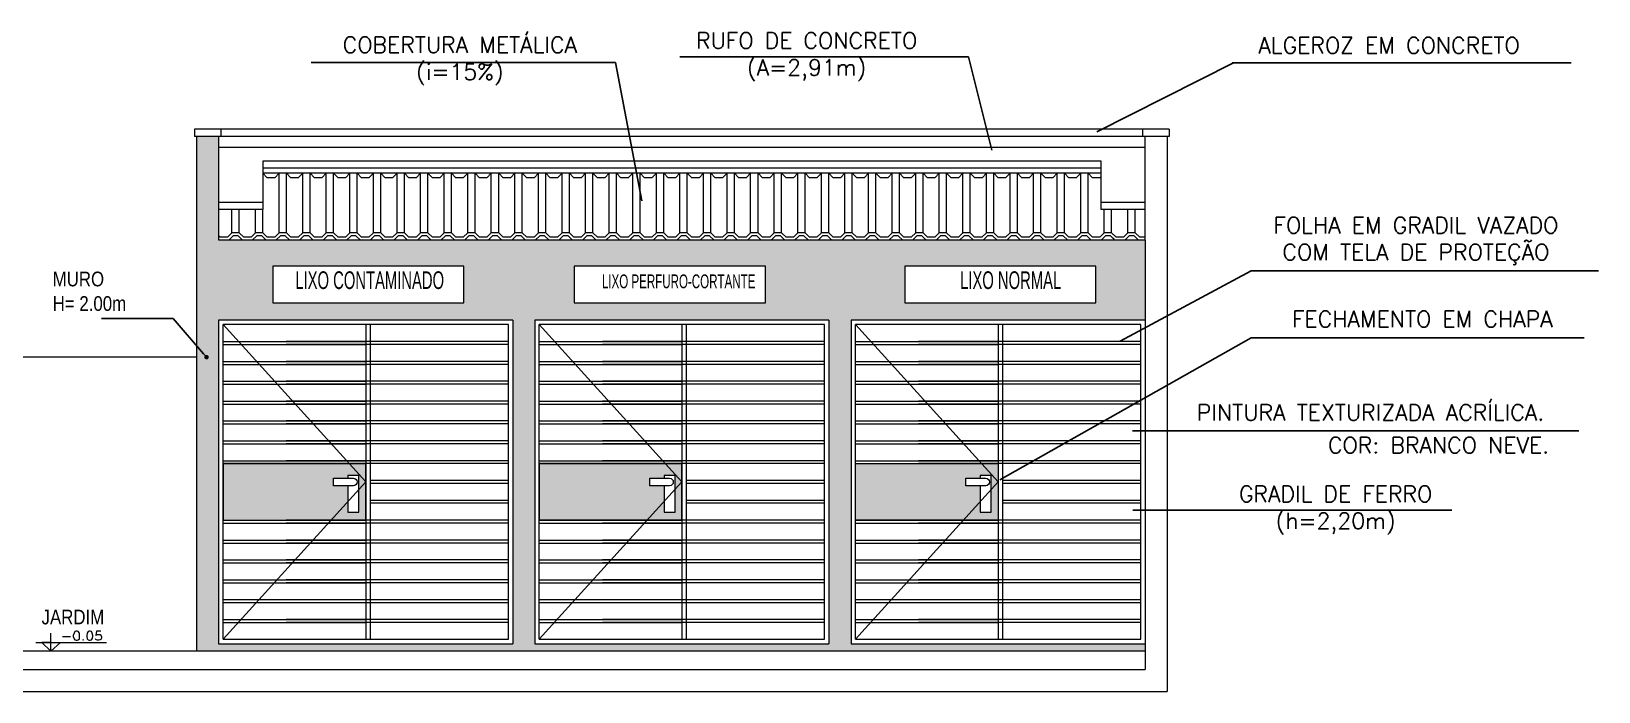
# Model space of a CAD drawing. Header units: inches. Extents: x 44775 to 44858.1, y 6760.4 to 6802.7.
# Drawn here: x 44816.23 to 44826.88, y 6761.33 to 6765.82 of the extents above; entities that cross this region are included whole.
import ezdxf
from ezdxf.enums import TextEntityAlignment as Align

# ---------------------------------------------------------------- set-up
doc = ezdxf.new("R2010")
doc.units = ezdxf.units.IN
doc.header["$MEASUREMENT"] = 0
doc.layers.add('at_Entity', color=7, linetype='Continuous', lineweight=9)
for name, color, linetype in [('LAYOUT', 7, 'Continuous'), ('TEXTO01', 7, 'Continuous'), ('TEXTO02', 3, 'Continuous')]:
    doc.layers.add(name, color=color, linetype=linetype)
doc.styles.add('ARIAL', font='ARIALN.TTF')
doc.styles.add('ROMANS', font='romans.shx')
doc.styles.add('SANSSERIFBOLD', font='sasb____.pfb')
doc.styles.add('TEXTO1', font='swissko.ttf', dxfattribs={"width": 0.6, "height": 0.1})

# ---------------------------------------------------------------- blocks, each defined once
blk = doc.blocks.new('_DOT')
at = {"color": 0, "linetype": 'ByBlock'}
blk.add_line((-0.5, 0), (-1, 0), dxfattribs=at)
at = {"color": 0, "linetype": 'ByBlock', "const_width": 0.5}
blk.add_lwpolyline([(-0.25, 0, 1), (0.25, 0, 1)], format="xyb", close=True, dxfattribs=at)
blk = doc.blocks.new('WELKM')
at = {"layer": 'at_Entity', "color": 0}
for p, q in [((44812.574, 6799.159), (44812.568, 6799.148)), ((44812.582, 6799.161), (44812.574, 6799.159)), ((44812.589, 6799.161), (44812.582, 6799.161)), ((44812.597, 6799.159), (44812.589, 6799.161)), ((44812.604, 6799.148), (44812.597, 6799.159)), ((44812.663, 6799.159), (44812.657, 6799.148)), ((44812.671, 6799.161), (44812.663, 6799.159)), ((44812.678, 6799.161), (44812.671, 6799.161)), ((44812.686, 6799.159), (44812.678, 6799.161)), ((44812.692, 6799.148), (44812.686, 6799.159)), ((44812.72, 6799.161), (44812.716, 6799.133)), ((44812.75, 6799.161), (44812.72, 6799.161)), ((44812.309, 6799.085), (44812.788, 6799.085)), ((44812.35, 6799.085), (44812.411, 6799.025)), ((44812.411, 6799.085), (44812.35, 6799.085)), ((44812.411, 6799.085), (44812.35, 6799.085)), ((44812.35, 6799.085), (44812.411, 6799.025)), ((44812.411, 6799.025), (44812.411, 6799.148)), ((44812.411, 6799.025), (44812.411, 6799.085)), ((44812.411, 6799.025), (44812.475, 6799.085)), ((44812.489, 6799.125), (44812.544, 6799.125)), ((44812.568, 6799.148), (44812.563, 6799.133)), ((44812.563, 6799.133), (44812.563, 6799.125)), ((44812.563, 6799.125), (44812.568, 6799.11)), ((44812.568, 6799.11), (44812.574, 6799.102)), ((44812.574, 6799.102), (44812.582, 6799.1)), ((44812.582, 6799.1), (44812.589, 6799.1)), ((44812.589, 6799.1), (44812.597, 6799.102)), ((44812.597, 6799.102), (44812.604, 6799.11)), ((44812.606, 6799.133), (44812.604, 6799.148)), ((44812.604, 6799.11), (44812.606, 6799.125)), ((44812.606, 6799.125), (44812.606, 6799.133)), ((44812.629, 6799.104), (44812.627, 6799.102)), ((44812.627, 6799.102), (44812.629, 6799.1)), ((44812.633, 6799.102), (44812.629, 6799.104)), ((44812.629, 6799.1), (44812.633, 6799.102)), ((44812.657, 6799.148), (44812.654, 6799.133)), ((44812.654, 6799.133), (44812.654, 6799.125)), ((44812.654, 6799.125), (44812.657, 6799.11)), ((44812.657, 6799.11), (44812.663, 6799.102)), ((44812.663, 6799.102), (44812.671, 6799.1)), ((44812.671, 6799.1), (44812.678, 6799.1)), ((44812.678, 6799.1), (44812.686, 6799.102)), ((44812.686, 6799.102), (44812.692, 6799.11)), ((44812.695, 6799.133), (44812.692, 6799.148)), ((44812.692, 6799.11), (44812.695, 6799.125)), ((44812.695, 6799.125), (44812.695, 6799.133)), ((44812.716, 6799.104), (44812.714, 6799.11)), ((44812.716, 6799.133), (44812.72, 6799.138)), ((44812.72, 6799.102), (44812.716, 6799.104)), ((44812.72, 6799.138), (44812.728, 6799.14)), ((44812.728, 6799.1), (44812.72, 6799.102)), ((44812.728, 6799.14), (44812.737, 6799.14)), ((44812.737, 6799.1), (44812.728, 6799.1)), ((44812.737, 6799.14), (44812.745, 6799.138)), ((44812.745, 6799.102), (44812.737, 6799.1)), ((44812.745, 6799.138), (44812.752, 6799.131)), ((44812.752, 6799.108), (44812.745, 6799.102)), ((44812.752, 6799.131), (44812.754, 6799.123)), ((44812.754, 6799.116), (44812.752, 6799.108)), ((44812.754, 6799.123), (44812.754, 6799.116))]:
    blk.add_line(p, q, dxfattribs=at)

msp = doc.modelspace()

# ---------------------------------------------------------------- hatches: boundary and pattern name
at = {"true_color": 0xd1cfbd}
h = msp.add_hatch(color=9, dxfattribs=at)
h.dxf.hatch_style = 1
h.paths.add_polyline_path([(44823.7989, 6764.4034), (44823.7618, 6764.4034), (44823.7535, 6764.4034), (44817.501, 6764.4034), (44817.501, 6765.1089), (44817.3489, 6765.1089), (44817.3489, 6761.6589), (44817.4989, 6761.6589), (44817.4989, 6763.8589), (44819.4989, 6763.8589), (44819.4989, 6761.6589), (44819.6489, 6761.6589), (44819.6489, 6763.8589), (44821.6489, 6763.8589), (44821.6489, 6761.6589), (44821.7989, 6761.6589), (44821.7989, 6763.8589), (44823.7989, 6763.8589), (44823.7989, 6763.9859)])
h.paths.add_polyline_path([(44817.8664, 6764.2273), (44819.1664, 6764.2273), (44819.1664, 6763.9773), (44817.8664, 6763.9773)], flags=16)
h.paths.add_polyline_path([(44819.9163, 6764.2273), (44821.2163, 6764.2273), (44821.2163, 6763.9773), (44819.9163, 6763.9773)], flags=16)
h.paths.add_polyline_path([(44822.1639, 6764.2273), (44823.4639, 6764.2273), (44823.4639, 6763.9773), (44822.1639, 6763.9773)], flags=16)
h.paths.add_polyline_path([(44823.7989, 6761.6589), (44821.7989, 6761.6589), (44817.3489, 6761.6589), (44817.3489, 6761.6081), (44823.7989, 6761.6081)])
h.paths.add_polyline_path([(44822.4816, 6764.0415), (44823.2582, 6764.0415), (44823.2582, 6764.2215), (44822.4816, 6764.2215)], flags=0)
h.paths.add_polyline_path([(44820.0186, 6764.0531), (44821.1721, 6764.0531), (44821.1721, 6764.1938), (44820.0186, 6764.1938)], flags=0)
h.paths.add_polyline_path([(44817.9595, 6764.0415), (44819.0618, 6764.0415), (44819.0618, 6764.2215), (44817.9595, 6764.2215)], flags=0)
h = msp.add_hatch(color=253)
h.dxf.hatch_style = 1
h.paths.add_polyline_path([(44818.2804, 6762.7839), (44818.3779, 6762.7839), (44818.3779, 6762.8028), (44818.4529, 6762.8028), (44818.4529, 6762.7081), (44818.4989, 6762.7589), (44818.3856, 6762.8839), (44817.5289, 6762.8839), (44817.5289, 6762.4989), (44818.2632, 6762.4989), (44818.3779, 6762.6254), (44818.3779, 6762.7339), (44818.2804, 6762.7339)])
h.paths.add_polyline_path([(44818.3779, 6762.6254), (44818.2632, 6762.4989), (44818.4989, 6762.4989), (44818.4989, 6762.7589), (44818.4529, 6762.7081), (44818.4529, 6762.5528), (44818.3779, 6762.5528)], flags=17)
h.paths.add_polyline_path([(44818.4989, 6762.8839), (44818.3856, 6762.8839), (44818.4989, 6762.7589)], flags=17)
h = msp.add_hatch(color=253)
h.dxf.hatch_style = 1
h.paths.add_polyline_path([(44818.2804, 6762.7839), (44818.3779, 6762.7839), (44818.3779, 6762.8028), (44818.4529, 6762.8028), (44818.4529, 6762.7081), (44818.4989, 6762.7589), (44818.3856, 6762.8839), (44817.5289, 6762.8839), (44817.5289, 6762.4989), (44818.2632, 6762.4989), (44818.3779, 6762.6254), (44818.3779, 6762.7339), (44818.2804, 6762.7339)])
h.paths.add_polyline_path([(44818.3779, 6762.6254), (44818.2632, 6762.4989), (44818.4989, 6762.4989), (44818.4989, 6762.7589), (44818.4529, 6762.7081), (44818.4529, 6762.5528), (44818.3779, 6762.5528)], flags=17)
h.paths.add_polyline_path([(44818.4989, 6762.8839), (44818.3856, 6762.8839), (44818.4989, 6762.7589)], flags=17)
h = msp.add_hatch(color=253)
h.dxf.hatch_style = 1
h.paths.add_polyline_path([(44820.5279, 6762.7339), (44820.4304, 6762.7339), (44820.4304, 6762.7839), (44820.5279, 6762.7839), (44820.5279, 6762.8028), (44820.6029, 6762.8028), (44820.6029, 6762.7081), (44820.6489, 6762.7589), (44820.5356, 6762.8839), (44819.6789, 6762.8839), (44819.6789, 6762.4989), (44820.4132, 6762.4989), (44820.5279, 6762.6254)])
h.paths.add_polyline_path([(44820.6489, 6762.7589), (44820.6029, 6762.7081), (44820.6029, 6762.5528), (44820.5279, 6762.5528), (44820.5279, 6762.6254), (44820.4132, 6762.4989), (44820.6489, 6762.4989)], flags=17)
h.paths.add_polyline_path([(44820.6489, 6762.8839), (44820.5356, 6762.8839), (44820.6489, 6762.7589)], flags=17)
h.paths.add_polyline_path([(44822.6779, 6762.7339), (44822.5804, 6762.7339), (44822.5804, 6762.7839), (44822.6779, 6762.7839), (44822.6779, 6762.8028), (44822.7529, 6762.8028), (44822.7529, 6762.7081), (44822.7989, 6762.7589), (44822.6856, 6762.8839), (44821.8289, 6762.8839), (44821.8289, 6762.4989), (44822.5632, 6762.4989), (44822.6779, 6762.6254)])
h.paths.add_polyline_path([(44822.7989, 6762.8839), (44822.6856, 6762.8839), (44822.7989, 6762.7589)], flags=17)
h.paths.add_polyline_path([(44822.7989, 6762.7589), (44822.7529, 6762.7081), (44822.7529, 6762.5528), (44822.6779, 6762.5528), (44822.6779, 6762.6254), (44822.5632, 6762.4989), (44822.7989, 6762.4989)], flags=17)
h = msp.add_hatch(color=253)
h.dxf.hatch_style = 1
h.paths.add_polyline_path([(44820.5279, 6762.7339), (44820.4304, 6762.7339), (44820.4304, 6762.7839), (44820.5279, 6762.7839), (44820.5279, 6762.8028), (44820.6029, 6762.8028), (44820.6029, 6762.7081), (44820.6489, 6762.7589), (44820.5356, 6762.8839), (44819.6789, 6762.8839), (44819.6789, 6762.4989), (44820.4132, 6762.4989), (44820.5279, 6762.6254)])
h.paths.add_polyline_path([(44820.6489, 6762.7589), (44820.6029, 6762.7081), (44820.6029, 6762.5528), (44820.5279, 6762.5528), (44820.5279, 6762.6254), (44820.4132, 6762.4989), (44820.6489, 6762.4989)], flags=17)
h.paths.add_polyline_path([(44820.6489, 6762.8839), (44820.5356, 6762.8839), (44820.6489, 6762.7589)], flags=17)
h.paths.add_polyline_path([(44822.6779, 6762.7339), (44822.5804, 6762.7339), (44822.5804, 6762.7839), (44822.6779, 6762.7839), (44822.6779, 6762.8028), (44822.7529, 6762.8028), (44822.7529, 6762.7081), (44822.7989, 6762.7589), (44822.6856, 6762.8839), (44821.8289, 6762.8839), (44821.8289, 6762.4989), (44822.5632, 6762.4989), (44822.6779, 6762.6254)])
h.paths.add_polyline_path([(44822.7989, 6762.8839), (44822.6856, 6762.8839), (44822.7989, 6762.7589)], flags=17)
h.paths.add_polyline_path([(44822.7989, 6762.7589), (44822.7529, 6762.7081), (44822.7529, 6762.5528), (44822.6779, 6762.5528), (44822.6779, 6762.6254), (44822.5632, 6762.4989), (44822.7989, 6762.4989)], flags=17)

# ---------------------------------------------------------------- linework, layer by layer
for p, q in [((44818.1277, 6765.6122), (44820.1967, 6765.6122)), ((44820.1967, 6765.6122), (44820.3758, 6764.6716)), ((44820.6342, 6765.6499), (44822.5983, 6765.6499)), ((44822.5983, 6765.6499), (44822.7571, 6765.0149)), ((44824.3991, 6765.6105), (44823.4714, 6765.1391)), ((44817.1902, 6763.8713), (44816.7019, 6763.8713)), ((44817.3963, 6763.6296), (44817.1902, 6763.8713)), ((44823.7156, 6762.5667), (44825.884, 6762.5667)), ((44825.8356, 6762.5667), (44824.2314, 6762.5667))]:
    msp.add_line(p, q)
at = {"layer": 'at_Entity', "color": 0}
for p, q in [((44817.5139, 6765.1589), (44817.3339, 6765.1589)), ((44817.3339, 6765.1589), (44817.3339, 6765.1089)), ((44823.7989, 6765.1589), (44817.5139, 6765.1589)), ((44817.5139, 6765.1589), (44817.5139, 6765.1089)), ((44823.9619, 6765.1589), (44823.7819, 6765.1589)), ((44823.7819, 6765.1589), (44823.7819, 6765.1089)), ((44823.9619, 6765.1589), (44823.9619, 6765.1089)), ((44817.5139, 6765.1089), (44817.3339, 6765.1089)), ((44817.3489, 6765.1089), (44817.3489, 6761.6081)), ((44817.501, 6764.4034), (44817.501, 6765.1089)), ((44823.7989, 6765.1089), (44817.5139, 6765.1089)), ((44823.9619, 6765.1089), (44823.7819, 6765.1089)), ((44823.7989, 6764.4034), (44823.7989, 6765.1089)), ((44823.9489, 6765.1089), (44823.9489, 6761.3331)), ((44823.7989, 6765.0347), (44817.501, 6765.0347)), ((44823.4989, 6764.94), (44817.7989, 6764.94)), ((44817.7989, 6764.94), (44817.7989, 6764.6126)), ((44823.4989, 6764.8924), (44817.7989, 6764.8924)), ((44823.4989, 6764.8583, 1.085), (44817.7989, 6764.8583, 1.085)), ((44817.9101, 6764.4535), (44817.9101, 6764.8583)), ((44817.9601, 6764.4535), (44817.9601, 6764.8583)), ((44818.0704, 6764.4535), (44818.0704, 6764.8583)), ((44818.1204, 6764.4535), (44818.1204, 6764.8583)), ((44818.2307, 6764.4535), (44818.2307, 6764.8583)), ((44818.2807, 6764.4535), (44818.2807, 6764.8583)), ((44818.391, 6764.4535), (44818.391, 6764.8583)), ((44818.441, 6764.4535), (44818.441, 6764.8583)), ((44818.5514, 6764.4535), (44818.5514, 6764.8583)), ((44818.6014, 6764.4535), (44818.6014, 6764.8583)), ((44818.7117, 6764.4535), (44818.7117, 6764.8583)), ((44818.7617, 6764.4535), (44818.7617, 6764.8583)), ((44818.872, 6764.4535), (44818.872, 6764.8583)), ((44818.922, 6764.4535), (44818.922, 6764.8583)), ((44819.0323, 6764.4535), (44819.0323, 6764.8583)), ((44819.0823, 6764.4535), (44819.0823, 6764.8583)), ((44819.1926, 6764.4535), (44819.1926, 6764.8583)), ((44819.2426, 6764.4535), (44819.2426, 6764.8583)), ((44819.353, 6764.4535), (44819.353, 6764.8583)), ((44819.403, 6764.4535), (44819.403, 6764.8583)), ((44819.5133, 6764.4535), (44819.5133, 6764.8583)), ((44819.5633, 6764.4535), (44819.5633, 6764.8583)), ((44819.6736, 6764.4535), (44819.6736, 6764.8583)), ((44819.7236, 6764.4535), (44819.7236, 6764.8583)), ((44819.8339, 6764.4535), (44819.8339, 6764.8583)), ((44819.8839, 6764.4535), (44819.8839, 6764.8583)), ((44819.9942, 6764.4535), (44819.9942, 6764.8583)), ((44820.0442, 6764.4535), (44820.0442, 6764.8583)), ((44820.1546, 6764.4535), (44820.1546, 6764.8583)), ((44820.2046, 6764.4535), (44820.2046, 6764.8583)), ((44820.3149, 6764.4535), (44820.3149, 6764.8583)), ((44820.3649, 6764.4535), (44820.3649, 6764.8583)), ((44820.4752, 6764.4535), (44820.4752, 6764.8583)), ((44820.5252, 6764.4535), (44820.5252, 6764.8583)), ((44820.6355, 6764.4535), (44820.6355, 6764.8583)), ((44820.6855, 6764.4535), (44820.6855, 6764.8583)), ((44820.7959, 6764.4535), (44820.7959, 6764.8583)), ((44820.8459, 6764.4535), (44820.8459, 6764.8583)), ((44820.9562, 6764.4535), (44820.9562, 6764.8583)), ((44821.0062, 6764.4535), (44821.0062, 6764.8583)), ((44821.1165, 6764.4535), (44821.1165, 6764.8583)), ((44821.1665, 6764.4535), (44821.1665, 6764.8583)), ((44821.2768, 6764.4535), (44821.2768, 6764.8583)), ((44821.3268, 6764.4535), (44821.3268, 6764.8583)), ((44821.4371, 6764.4535), (44821.4371, 6764.8583)), ((44821.4871, 6764.4535), (44821.4871, 6764.8583)), ((44821.5975, 6764.4535), (44821.5975, 6764.8583)), ((44821.6475, 6764.4535), (44821.6475, 6764.8583)), ((44821.7578, 6764.4535), (44821.7578, 6764.8583)), ((44821.8078, 6764.4535), (44821.8078, 6764.8583)), ((44821.9181, 6764.4535), (44821.9181, 6764.8583)), ((44821.9681, 6764.4535), (44821.9681, 6764.8583)), ((44822.0784, 6764.4535), (44822.0784, 6764.8583)), ((44822.1284, 6764.4535), (44822.1284, 6764.8583)), ((44822.2387, 6764.4535), (44822.2387, 6764.8583)), ((44822.2887, 6764.4535), (44822.2887, 6764.8583)), ((44822.3991, 6764.4535), (44822.3991, 6764.8583)), ((44822.4491, 6764.4535), (44822.4491, 6764.8583)), ((44822.5594, 6764.4535), (44822.5594, 6764.8583)), ((44822.6094, 6764.4535), (44822.6094, 6764.8583)), ((44822.7197, 6764.4535), (44822.7197, 6764.8583)), ((44822.7697, 6764.4535), (44822.7697, 6764.8583)), ((44822.88, 6764.8583), (44822.88, 6764.859)), ((44822.88, 6764.4535), (44822.88, 6764.8583)), ((44822.93, 6764.4535), (44822.93, 6764.8583)), ((44823.0403, 6764.4535), (44823.0403, 6764.8583)), ((44823.0403, 6764.4535), (44823.0403, 6764.8583)), ((44823.0903, 6764.4535), (44823.0903, 6764.8583)), ((44823.2007, 6764.4535), (44823.2007, 6764.8583)), ((44823.2507, 6764.4535), (44823.2507, 6764.8583)), ((44823.361, 6764.4535), (44823.361, 6764.8583)), ((44823.411, 6764.4535), (44823.411, 6764.8583)), ((44823.4989, 6764.6126), (44823.4989, 6764.94)), ((44823.7989, 6764.6126), (44823.7989, 6764.8924)), ((44817.4989, 6764.6626), (44817.7989, 6764.6626)), ((44823.4989, 6764.6626), (44823.7989, 6764.6626)), ((44817.7989, 6764.6126), (44817.501, 6764.6126)), ((44817.5894, 6764.4535), (44817.5894, 6764.6126)), ((44817.6394, 6764.4535), (44817.6394, 6764.6126)), ((44817.7497, 6764.4535), (44817.7497, 6764.6126)), ((44817.7997, 6764.4535), (44817.7997, 6764.6126)), ((44823.7989, 6764.6126), (44823.4989, 6764.6126)), ((44823.5213, 6764.4535), (44823.5213, 6764.6126)), ((44823.5713, 6764.4535), (44823.5713, 6764.6126)), ((44823.6816, 6764.4535), (44823.6816, 6764.6126)), ((44823.7316, 6764.4535), (44823.7316, 6764.6126)), ((44817.3489, 6764.4585), (44817.3489, 6761.6589)), ((44817.3489, 6764.4234), (44817.3489, 6764.4034)), ((44823.0903, 6764.4535), (44823.0403, 6764.4535)), ((44823.0821, 6764.4335), (44823.0486, 6764.4335)), ((44823.1122, 6764.4034), (44823.0821, 6764.4335)), ((44823.1205, 6764.4234), (44823.0903, 6764.4535)), ((44823.1705, 6764.4234), (44823.1205, 6764.4234)), ((44823.2007, 6764.4535), (44823.1705, 6764.4234)), ((44823.209, 6764.4335), (44823.1788, 6764.4034)), ((44823.2507, 6764.4535), (44823.2007, 6764.4535)), ((44823.2424, 6764.4335), (44823.209, 6764.4335)), ((44823.2725, 6764.4034), (44823.2424, 6764.4335)), ((44823.2808, 6764.4234), (44823.2507, 6764.4535)), ((44823.7989, 6764.4034), (44817.501, 6764.4034)), ((44823.7989, 6764.4034), (44823.7989, 6763.8589)), ((44817.4989, 6763.8589), (44817.4989, 6761.6589)), ((44819.4989, 6763.8589), (44817.4989, 6763.8589)), ((44817.5289, 6761.6889), (44817.5289, 6763.8289)), ((44819.4689, 6763.8289), (44817.5289, 6763.8289)), ((44817.5289, 6763.8289), (44818.4989, 6762.7589)), ((44818.4989, 6763.8289), (44818.4989, 6761.6889)), ((44818.5289, 6763.8289), (44818.5289, 6761.6889)), ((44819.4689, 6761.6889), (44819.4689, 6763.8289)), ((44819.4989, 6763.8589), (44819.4989, 6761.6589)), ((44819.6489, 6763.8589), (44819.6489, 6761.6589)), ((44821.6489, 6763.8589), (44819.6489, 6763.8589)), ((44819.6789, 6761.6889), (44819.6789, 6763.8289)), ((44821.6189, 6763.8289), (44819.6789, 6763.8289)), ((44819.6789, 6763.8289), (44820.6489, 6762.7589)), ((44820.6489, 6763.8289), (44820.6489, 6761.6889)), ((44820.6789, 6763.8289), (44820.6789, 6761.6889)), ((44821.6189, 6761.6889), (44821.6189, 6763.8289)), ((44821.6489, 6763.8589), (44821.6489, 6761.6589)), ((44821.7989, 6763.8589), (44821.7989, 6761.6589)), ((44823.7989, 6763.8589), (44821.7989, 6763.8589)), ((44821.8289, 6761.6889), (44821.8289, 6763.8289)), ((44823.7689, 6763.8289), (44821.8289, 6763.8289)), ((44821.8289, 6763.8289), (44822.7989, 6762.7589)), ((44822.7989, 6763.8289), (44822.7989, 6761.6889)), ((44822.8289, 6763.8289), (44822.8289, 6761.6889)), ((44823.7689, 6761.6889), (44823.7689, 6763.8289)), ((44823.7989, 6763.8589), (44823.7989, 6761.4833)), ((44817.5289, 6763.7139), (44818.4989, 6763.7139)), ((44817.5289, 6763.6939), (44818.4989, 6763.6939)), ((44819.4689, 6763.7139), (44817.9589, 6763.7139)), ((44819.4689, 6763.6939), (44817.9589, 6763.6939)), ((44819.6789, 6763.7139), (44820.6489, 6763.7139)), ((44819.6789, 6763.6939), (44820.6489, 6763.6939)), ((44821.6189, 6763.7139), (44820.1089, 6763.7139)), ((44821.6189, 6763.6939), (44820.1089, 6763.6939)), ((44821.8289, 6763.7139), (44822.7989, 6763.7139)), ((44821.8289, 6763.6939), (44822.7989, 6763.6939)), ((44823.7689, 6763.7139), (44822.2589, 6763.7139)), ((44823.7689, 6763.6939), (44822.2589, 6763.6939)), ((44817.3489, 6763.6078), (44815.5989, 6763.6078)), ((44817.5289, 6763.5789), (44818.4989, 6763.5789)), ((44819.4689, 6763.5789), (44817.9589, 6763.5789)), ((44819.6789, 6763.5789), (44820.6489, 6763.5789)), ((44821.6189, 6763.5789), (44820.1089, 6763.5789)), ((44821.8289, 6763.5789), (44822.7989, 6763.5789)), ((44823.7689, 6763.5789), (44822.2589, 6763.5789)), ((44817.5289, 6763.5589), (44818.4989, 6763.5589)), ((44819.4689, 6763.5589), (44817.9589, 6763.5589)), ((44819.6789, 6763.5589), (44820.6489, 6763.5589)), ((44821.6189, 6763.5589), (44820.1089, 6763.5589)), ((44821.8289, 6763.5589), (44822.7989, 6763.5589)), ((44823.7689, 6763.5589), (44822.2589, 6763.5589)), ((44817.5289, 6763.4439), (44818.4989, 6763.4439)), ((44817.5289, 6763.4239), (44818.4989, 6763.4239)), ((44819.4689, 6763.4439), (44817.9589, 6763.4439)), ((44819.4689, 6763.4239), (44817.9589, 6763.4239)), ((44819.6789, 6763.4439), (44820.6489, 6763.4439)), ((44819.6789, 6763.4239), (44820.6489, 6763.4239)), ((44821.6189, 6763.4439), (44820.1089, 6763.4439)), ((44821.6189, 6763.4239), (44820.1089, 6763.4239)), ((44821.8289, 6763.4439), (44822.7989, 6763.4439)), ((44821.8289, 6763.4239), (44822.7989, 6763.4239)), ((44823.7689, 6763.4439), (44822.2589, 6763.4439)), ((44823.7689, 6763.4239), (44822.2589, 6763.4239)), ((44817.5289, 6763.3089), (44818.4989, 6763.3089)), ((44817.5289, 6763.2889), (44818.4989, 6763.2889)), ((44819.4689, 6763.3089), (44817.9589, 6763.3089)), ((44819.4689, 6763.2889), (44817.9589, 6763.2889)), ((44819.6789, 6763.3089), (44820.6489, 6763.3089)), ((44819.6789, 6763.2889), (44820.6489, 6763.2889)), ((44821.6189, 6763.3089), (44820.1089, 6763.3089)), ((44821.6189, 6763.2889), (44820.1089, 6763.2889)), ((44821.8289, 6763.3089), (44822.7989, 6763.3089)), ((44821.8289, 6763.2889), (44822.7989, 6763.2889)), ((44823.7689, 6763.3089), (44822.2589, 6763.3089)), ((44823.7689, 6763.2889), (44822.2589, 6763.2889)), ((44817.5289, 6763.1739), (44818.4989, 6763.1739)), ((44817.5289, 6763.1539), (44818.4989, 6763.1539)), ((44819.4689, 6763.1739), (44817.9589, 6763.1739)), ((44819.4689, 6763.1539), (44817.9589, 6763.1539)), ((44819.6789, 6763.1739), (44820.6489, 6763.1739)), ((44819.6789, 6763.1539), (44820.6489, 6763.1539)), ((44821.6189, 6763.1739), (44820.1089, 6763.1739)), ((44821.6189, 6763.1539), (44820.1089, 6763.1539)), ((44821.8289, 6763.1739), (44822.7989, 6763.1739)), ((44821.8289, 6763.1539), (44822.7989, 6763.1539)), ((44823.7689, 6763.1739), (44822.2589, 6763.1739)), ((44823.7689, 6763.1539), (44822.2589, 6763.1539)), ((44817.5289, 6763.0389), (44818.4989, 6763.0389)), ((44819.4689, 6763.0389), (44817.9589, 6763.0389)), ((44819.6789, 6763.0389), (44820.6489, 6763.0389)), ((44821.6189, 6763.0389), (44820.1089, 6763.0389)), ((44821.8289, 6763.0389), (44822.7989, 6763.0389)), ((44823.7689, 6763.0389), (44822.2589, 6763.0389)), ((44817.5289, 6763.0189), (44818.4989, 6763.0189)), ((44819.4689, 6763.0189), (44817.9589, 6763.0189)), ((44819.6789, 6763.0189), (44820.6489, 6763.0189)), ((44821.6189, 6763.0189), (44820.1089, 6763.0189)), ((44821.8289, 6763.0189), (44822.7989, 6763.0189)), ((44823.7689, 6763.0189), (44822.2589, 6763.0189)), ((44817.5289, 6762.9039), (44818.4989, 6762.9039)), ((44817.5289, 6762.8839), (44818.4989, 6762.8839)), ((44817.5289, 6762.8839), (44817.5289, 6762.4989)), ((44818.4989, 6762.8839), (44817.5289, 6762.8839)), ((44819.4689, 6762.9039), (44817.9589, 6762.9039)), ((44819.4689, 6762.8839), (44817.9589, 6762.8839)), ((44818.4989, 6762.4989), (44818.4989, 6762.8839)), ((44819.6789, 6762.9039), (44820.6489, 6762.9039)), ((44819.6789, 6762.8839), (44820.6489, 6762.8839)), ((44819.6789, 6762.8839), (44819.6789, 6762.4989)), ((44820.6489, 6762.8839), (44819.6789, 6762.8839)), ((44821.6189, 6762.9039), (44820.1089, 6762.9039)), ((44821.6189, 6762.8839), (44820.1089, 6762.8839)), ((44820.6489, 6762.4989), (44820.6489, 6762.8839)), ((44821.8289, 6762.9039), (44822.7989, 6762.9039)), ((44821.8289, 6762.8839), (44822.7989, 6762.8839)), ((44823.7689, 6762.9039), (44822.2589, 6762.9039)), ((44823.7689, 6762.8839), (44822.2589, 6762.8839)), ((44818.4989, 6762.7589), (44817.5289, 6761.6889)), ((44819.4689, 6762.7689), (44818.5289, 6762.7689)), ((44819.4689, 6762.7489), (44818.5289, 6762.7489)), ((44820.6489, 6762.7589), (44819.6789, 6761.6889)), ((44821.6189, 6762.7689), (44820.6789, 6762.7689)), ((44821.6189, 6762.7489), (44820.6789, 6762.7489)), ((44822.7989, 6762.7589), (44821.8289, 6761.6889)), ((44823.7689, 6762.7689), (44822.8289, 6762.7689)), ((44823.7689, 6762.7489), (44822.8289, 6762.7489)), ((44819.4689, 6762.6339), (44818.5289, 6762.6339)), ((44819.4689, 6762.6139), (44818.5289, 6762.6139)), ((44821.6189, 6762.6339), (44820.6789, 6762.6339)), ((44821.6189, 6762.6139), (44820.6789, 6762.6139)), ((44823.7689, 6762.6339), (44822.8289, 6762.6339)), ((44823.7689, 6762.6139), (44822.8289, 6762.6139)), ((44817.5289, 6762.4989), (44818.4989, 6762.4989)), ((44817.5289, 6762.4989), (44818.4989, 6762.4989)), ((44819.4689, 6762.4989), (44817.9589, 6762.4989)), ((44819.6789, 6762.4989), (44820.6489, 6762.4989)), ((44819.6789, 6762.4989), (44820.6489, 6762.4989)), ((44821.6189, 6762.4989), (44820.1089, 6762.4989)), ((44821.8289, 6762.4989), (44822.7989, 6762.4989)), ((44823.7689, 6762.4989), (44822.2589, 6762.4989)), ((44817.5289, 6762.4789), (44818.4989, 6762.4789)), ((44819.4689, 6762.4789), (44817.9589, 6762.4789)), ((44819.6789, 6762.4789), (44820.6489, 6762.4789)), ((44821.6189, 6762.4789), (44820.1089, 6762.4789)), ((44821.8289, 6762.4789), (44822.7989, 6762.4789)), ((44823.7689, 6762.4789), (44822.2589, 6762.4789)), ((44817.5289, 6762.3639), (44818.4989, 6762.3639)), ((44817.5289, 6762.3439), (44818.4989, 6762.3439)), ((44819.4689, 6762.3639), (44817.9589, 6762.3639)), ((44819.4689, 6762.3439), (44817.9589, 6762.3439)), ((44819.6789, 6762.3639), (44820.6489, 6762.3639)), ((44819.6789, 6762.3439), (44820.6489, 6762.3439)), ((44821.6189, 6762.3639), (44820.1089, 6762.3639)), ((44821.6189, 6762.3439), (44820.1089, 6762.3439)), ((44821.8289, 6762.3639), (44822.7989, 6762.3639)), ((44821.8289, 6762.3439), (44822.7989, 6762.3439)), ((44823.7689, 6762.3639), (44822.2589, 6762.3639)), ((44823.7689, 6762.3439), (44822.2589, 6762.3439)), ((44817.5289, 6762.2289), (44818.4989, 6762.2289)), ((44817.5289, 6762.2089), (44818.4989, 6762.2089)), ((44819.4689, 6762.2289), (44817.9589, 6762.2289)), ((44819.4689, 6762.2089), (44817.9589, 6762.2089)), ((44819.6789, 6762.2289), (44820.6489, 6762.2289)), ((44819.6789, 6762.2089), (44820.6489, 6762.2089)), ((44821.6189, 6762.2289), (44820.1089, 6762.2289)), ((44821.6189, 6762.2089), (44820.1089, 6762.2089)), ((44821.8289, 6762.2289), (44822.7989, 6762.2289)), ((44821.8289, 6762.2089), (44822.7989, 6762.2089)), ((44823.7689, 6762.2289), (44822.2589, 6762.2289)), ((44823.7689, 6762.2089), (44822.2589, 6762.2089)), ((44817.5289, 6762.0939), (44818.4989, 6762.0939)), ((44817.5289, 6762.0739), (44818.4989, 6762.0739)), ((44819.4689, 6762.0939), (44817.9589, 6762.0939)), ((44819.4689, 6762.0739), (44817.9589, 6762.0739)), ((44819.6789, 6762.0939), (44820.6489, 6762.0939)), ((44819.6789, 6762.0739), (44820.6489, 6762.0739)), ((44821.6189, 6762.0939), (44820.1089, 6762.0939)), ((44821.6189, 6762.0739), (44820.1089, 6762.0739)), ((44821.8289, 6762.0939), (44822.7989, 6762.0939)), ((44821.8289, 6762.0739), (44822.7989, 6762.0739)), ((44823.7689, 6762.0939), (44822.2589, 6762.0939)), ((44823.7689, 6762.0739), (44822.2589, 6762.0739)), ((44817.5289, 6761.9589), (44819.4689, 6761.9589)), ((44817.5289, 6761.9389), (44819.4689, 6761.9389)), ((44819.6789, 6761.9589), (44821.6189, 6761.9589)), ((44819.6789, 6761.9389), (44821.6189, 6761.9389)), ((44821.8289, 6761.9589), (44823.7689, 6761.9589)), ((44821.8289, 6761.9389), (44823.7689, 6761.9389)), ((44817.5289, 6761.8239), (44818.4989, 6761.8239)), ((44817.5289, 6761.8039), (44818.4989, 6761.8039)), ((44819.4689, 6761.8239), (44817.9589, 6761.8239)), ((44819.4689, 6761.8039), (44817.9589, 6761.8039)), ((44819.6789, 6761.8239), (44820.6489, 6761.8239)), ((44819.6789, 6761.8039), (44820.6489, 6761.8039)), ((44821.6189, 6761.8239), (44820.1089, 6761.8239)), ((44821.6189, 6761.8039), (44820.1089, 6761.8039)), ((44821.8289, 6761.8239), (44822.7989, 6761.8239)), ((44821.8289, 6761.8039), (44822.7989, 6761.8039)), ((44823.7689, 6761.8239), (44822.2589, 6761.8239)), ((44823.7689, 6761.8039), (44822.2589, 6761.8039)), ((44817.4989, 6761.6589), (44819.4989, 6761.6589)), ((44817.5289, 6761.6889), (44819.4689, 6761.6889)), ((44819.6489, 6761.6589), (44821.6489, 6761.6589)), ((44819.6789, 6761.6889), (44821.6189, 6761.6889)), ((44821.7989, 6761.6589), (44823.7989, 6761.6589)), ((44821.8289, 6761.6889), (44823.7689, 6761.6889)), ((44823.7989, 6761.6081), (44816.0983, 6761.6081)), ((44815.9735, 6761.4833), (44823.7989, 6761.4833)), ((44815.8232, 6761.3331), (44823.9489, 6761.3331))]:
    msp.add_line(p, q, dxfattribs=at)
at = {"layer": 'at_Entity', "color": 0, "elevation": 1.085}
for points in [[(44817.9902, 6764.8282), (44817.9601, 6764.8583), (44817.9101, 6764.8583), (44817.8799, 6764.8282), (44817.8299, 6764.8282), (44817.7997, 6764.8583), (44817.7989, 6764.8583)], [(44818.3109, 6764.8282), (44818.2807, 6764.8583), (44818.2307, 6764.8583), (44818.2005, 6764.8282), (44818.1505, 6764.8282), (44818.1204, 6764.8583), (44818.0704, 6764.8583), (44818.0402, 6764.8282), (44817.9902, 6764.8282)], [(44818.6315, 6764.8282), (44818.6014, 6764.8583), (44818.5514, 6764.8583), (44818.5212, 6764.8282), (44818.4712, 6764.8282), (44818.441, 6764.8583), (44818.391, 6764.8583), (44818.3609, 6764.8282), (44818.3109, 6764.8282)], [(44818.9522, 6764.8282), (44818.922, 6764.8583), (44818.872, 6764.8583), (44818.8418, 6764.8282), (44818.7918, 6764.8282), (44818.7617, 6764.8583), (44818.7117, 6764.8583), (44818.6815, 6764.8282), (44818.6315, 6764.8282)], [(44819.2728, 6764.8282), (44819.2426, 6764.8583), (44819.1926, 6764.8583), (44819.1625, 6764.8282), (44819.1125, 6764.8282), (44819.0823, 6764.8583), (44819.0323, 6764.8583), (44819.0022, 6764.8282), (44818.9522, 6764.8282)], [(44819.5934, 6764.8282), (44819.5633, 6764.8583), (44819.5133, 6764.8583), (44819.4831, 6764.8282), (44819.4331, 6764.8282), (44819.403, 6764.8583), (44819.353, 6764.8583), (44819.3228, 6764.8282), (44819.2728, 6764.8282)], [(44819.9141, 6764.8282), (44819.8839, 6764.8583), (44819.8339, 6764.8583), (44819.8038, 6764.8282), (44819.7538, 6764.8282), (44819.7236, 6764.8583), (44819.6736, 6764.8583), (44819.6434, 6764.8282), (44819.5934, 6764.8282)], [(44820.2347, 6764.8282), (44820.2046, 6764.8583), (44820.1546, 6764.8583), (44820.1244, 6764.8282), (44820.0744, 6764.8282), (44820.0442, 6764.8583), (44819.9942, 6764.8583), (44819.9641, 6764.8282), (44819.9141, 6764.8282)], [(44820.5554, 6764.8282), (44820.5252, 6764.8583), (44820.4752, 6764.8583), (44820.445, 6764.8282), (44820.395, 6764.8282), (44820.3649, 6764.8583), (44820.3149, 6764.8583), (44820.2847, 6764.8282), (44820.2347, 6764.8282)], [(44820.876, 6764.8282), (44820.8459, 6764.8583), (44820.7959, 6764.8583), (44820.7657, 6764.8282), (44820.7157, 6764.8282), (44820.6855, 6764.8583), (44820.6355, 6764.8583), (44820.6054, 6764.8282), (44820.5554, 6764.8282)], [(44821.1967, 6764.8282), (44821.1665, 6764.8583), (44821.1165, 6764.8583), (44821.0863, 6764.8282), (44821.0363, 6764.8282), (44821.0062, 6764.8583), (44820.9562, 6764.8583), (44820.926, 6764.8282), (44820.876, 6764.8282)], [(44821.5173, 6764.8282), (44821.4871, 6764.8583), (44821.4371, 6764.8583), (44821.407, 6764.8282), (44821.357, 6764.8282), (44821.3268, 6764.8583), (44821.2768, 6764.8583), (44821.2467, 6764.8282), (44821.1967, 6764.8282)], [(44821.8379, 6764.8282), (44821.8078, 6764.8583), (44821.7578, 6764.8583), (44821.7276, 6764.8282), (44821.6776, 6764.8282), (44821.6475, 6764.8583), (44821.5975, 6764.8583), (44821.5673, 6764.8282), (44821.5173, 6764.8282)], [(44822.1586, 6764.8282), (44822.1284, 6764.8583), (44822.0784, 6764.8583), (44822.0483, 6764.8282), (44821.9983, 6764.8282), (44821.9681, 6764.8583), (44821.9181, 6764.8583), (44821.8879, 6764.8282), (44821.8379, 6764.8282)], [(44822.4792, 6764.8282), (44822.4491, 6764.8583), (44822.3991, 6764.8583), (44822.3689, 6764.8282), (44822.3189, 6764.8282), (44822.2887, 6764.8583), (44822.2387, 6764.8583), (44822.2086, 6764.8282), (44822.1586, 6764.8282)], [(44822.8002, 6764.8282), (44822.77, 6764.8583), (44822.72, 6764.8583), (44822.6898, 6764.8282), (44822.6398, 6764.8282), (44822.6097, 6764.8583), (44822.5597, 6764.8583), (44822.5295, 6764.8282), (44822.4795, 6764.8282)], [(44823.1208, 6764.8282), (44823.0906, 6764.8583), (44823.0406, 6764.8583), (44823.0105, 6764.8282), (44822.9605, 6764.8282), (44822.9303, 6764.8583), (44822.8803, 6764.8583), (44822.8502, 6764.8282), (44822.8002, 6764.8282)], [(44823.2808, 6764.8282), (44823.2507, 6764.8583), (44823.2007, 6764.8583), (44823.1705, 6764.8282), (44823.1205, 6764.8282), (44823.0903, 6764.8583), (44823.0403, 6764.8583), (44823.0102, 6764.8282), (44822.9602, 6764.8282)], [(44823.4989, 6764.8359), (44823.4912, 6764.8282), (44823.4412, 6764.8282), (44823.411, 6764.8583), (44823.361, 6764.8583), (44823.3308, 6764.8282), (44823.2808, 6764.8282)]]:
    msp.add_lwpolyline(points, dxfattribs=at)
at = {"layer": 'at_Entity', "color": 0}
for points in [[(44817.6696, 6764.4234), (44817.6394, 6764.4535), (44817.5894, 6764.4535), (44817.5593, 6764.4234), (44817.5093, 6764.4234), (44817.501, 6764.4316)], [(44823.0489, 6764.4335), (44823.0486, 6764.4335), (44823.0185, 6764.4034), (44822.9519, 6764.4034), (44822.9217, 6764.4335), (44822.8883, 6764.4335), (44822.8582, 6764.4034), (44822.7916, 6764.4034), (44822.7614, 6764.4335), (44822.728, 6764.4335), (44822.6978, 6764.4034), (44822.6313, 6764.4034), (44822.6011, 6764.4335), (44822.5677, 6764.4335), (44822.5375, 6764.4034), (44822.4709, 6764.4034), (44822.4408, 6764.4335), (44822.4073, 6764.4335), (44822.3772, 6764.4034), (44822.3106, 6764.4034), (44822.2805, 6764.4335), (44822.247, 6764.4335), (44822.2169, 6764.4034), (44822.1503, 6764.4034), (44822.1201, 6764.4335), (44822.0867, 6764.4335), (44822.0565, 6764.4034), (44821.99, 6764.4034), (44821.9598, 6764.4335), (44821.9264, 6764.4335), (44821.8962, 6764.4034), (44821.8297, 6764.4034), (44821.7995, 6764.4335), (44821.7661, 6764.4335), (44821.7359, 6764.4034), (44821.6693, 6764.4034), (44821.6392, 6764.4335), (44821.6057, 6764.4335), (44821.5756, 6764.4034), (44821.509, 6764.4034), (44821.4789, 6764.4335), (44821.4454, 6764.4335), (44821.4153, 6764.4034), (44821.3487, 6764.4034), (44821.3185, 6764.4335), (44821.2851, 6764.4335), (44821.2549, 6764.4034), (44821.1884, 6764.4034), (44821.1582, 6764.4335), (44821.1248, 6764.4335), (44821.0946, 6764.4034), (44821.028, 6764.4034), (44820.9979, 6764.4335), (44820.9645, 6764.4335), (44820.9343, 6764.4034), (44820.8677, 6764.4034), (44820.8376, 6764.4335), (44820.8041, 6764.4335), (44820.774, 6764.4034), (44820.7074, 6764.4034), (44820.6772, 6764.4335), (44820.6438, 6764.4335), (44820.6137, 6764.4034), (44820.5471, 6764.4034), (44820.5169, 6764.4335), (44820.4835, 6764.4335), (44820.4533, 6764.4034), (44820.3868, 6764.4034), (44820.3566, 6764.4335), (44820.3232, 6764.4335), (44820.293, 6764.4034), (44820.2264, 6764.4034), (44820.1963, 6764.4335), (44820.1628, 6764.4335), (44820.1327, 6764.4034), (44820.0661, 6764.4034), (44820.036, 6764.4335), (44820.0025, 6764.4335), (44819.9724, 6764.4034), (44819.9058, 6764.4034), (44819.8756, 6764.4335), (44819.8422, 6764.4335), (44819.812, 6764.4034), (44819.7455, 6764.4034), (44819.7153, 6764.4335), (44819.6819, 6764.4335), (44819.6517, 6764.4034), (44819.5852, 6764.4034), (44819.555, 6764.4335), (44819.5216, 6764.4335), (44819.4914, 6764.4034), (44819.4248, 6764.4034), (44819.3947, 6764.4335), (44819.3612, 6764.4335), (44819.3311, 6764.4034), (44819.2645, 6764.4034), (44819.2344, 6764.4335), (44819.2009, 6764.4335), (44819.1708, 6764.4034), (44819.1042, 6764.4034), (44819.074, 6764.4335), (44819.0406, 6764.4335), (44819.0104, 6764.4034), (44818.9439, 6764.4034), (44818.9137, 6764.4335), (44818.8803, 6764.4335), (44818.8501, 6764.4034), (44818.7836, 6764.4034), (44818.7534, 6764.4335), (44818.72, 6764.4335), (44818.6898, 6764.4034), (44818.6232, 6764.4034), (44818.5931, 6764.4335), (44818.5596, 6764.4335), (44818.5295, 6764.4034), (44818.4629, 6764.4034), (44818.4327, 6764.4335), (44818.3993, 6764.4335), (44818.3692, 6764.4034), (44818.3026, 6764.4034), (44818.2724, 6764.4335), (44818.239, 6764.4335), (44818.2088, 6764.4034), (44818.1423, 6764.4034), (44818.1121, 6764.4335), (44818.0787, 6764.4335), (44818.0485, 6764.4034), (44817.9819, 6764.4034), (44817.9518, 6764.4335), (44817.9184, 6764.4335), (44817.8882, 6764.4034), (44817.8216, 6764.4034), (44817.7915, 6764.4335), (44817.758, 6764.4335), (44817.7279, 6764.4034), (44817.6613, 6764.4034), (44817.6311, 6764.4335), (44817.5977, 6764.4335), (44817.5675, 6764.4034), (44817.501, 6764.4034)], [(44817.9902, 6764.4234), (44817.9601, 6764.4535), (44817.9101, 6764.4535), (44817.8799, 6764.4234), (44817.8299, 6764.4234), (44817.7997, 6764.4535), (44817.7497, 6764.4535), (44817.7196, 6764.4234), (44817.6696, 6764.4234)], [(44818.3109, 6764.4234), (44818.2807, 6764.4535), (44818.2307, 6764.4535), (44818.2005, 6764.4234), (44818.1505, 6764.4234), (44818.1204, 6764.4535), (44818.0704, 6764.4535), (44818.0402, 6764.4234), (44817.9902, 6764.4234)], [(44818.6315, 6764.4234), (44818.6014, 6764.4535), (44818.5514, 6764.4535), (44818.5212, 6764.4234), (44818.4712, 6764.4234), (44818.441, 6764.4535), (44818.391, 6764.4535), (44818.3609, 6764.4234), (44818.3109, 6764.4234)], [(44818.9522, 6764.4234), (44818.922, 6764.4535), (44818.872, 6764.4535), (44818.8418, 6764.4234), (44818.7918, 6764.4234), (44818.7617, 6764.4535), (44818.7117, 6764.4535), (44818.6815, 6764.4234), (44818.6315, 6764.4234)], [(44819.2728, 6764.4234), (44819.2426, 6764.4535), (44819.1926, 6764.4535), (44819.1625, 6764.4234), (44819.1125, 6764.4234), (44819.0823, 6764.4535), (44819.0323, 6764.4535), (44819.0022, 6764.4234), (44818.9522, 6764.4234)], [(44819.5934, 6764.4234), (44819.5633, 6764.4535), (44819.5133, 6764.4535), (44819.4831, 6764.4234), (44819.4331, 6764.4234), (44819.403, 6764.4535), (44819.353, 6764.4535), (44819.3228, 6764.4234), (44819.2728, 6764.4234)], [(44819.9141, 6764.4234), (44819.8839, 6764.4535), (44819.8339, 6764.4535), (44819.8038, 6764.4234), (44819.7538, 6764.4234), (44819.7236, 6764.4535), (44819.6736, 6764.4535), (44819.6434, 6764.4234), (44819.5934, 6764.4234)], [(44820.2347, 6764.4234), (44820.2046, 6764.4535), (44820.1546, 6764.4535), (44820.1244, 6764.4234), (44820.0744, 6764.4234), (44820.0442, 6764.4535), (44819.9942, 6764.4535), (44819.9641, 6764.4234), (44819.9141, 6764.4234)], [(44820.5554, 6764.4234), (44820.5252, 6764.4535), (44820.4752, 6764.4535), (44820.445, 6764.4234), (44820.395, 6764.4234), (44820.3649, 6764.4535), (44820.3149, 6764.4535), (44820.2847, 6764.4234), (44820.2347, 6764.4234)], [(44820.876, 6764.4234), (44820.8459, 6764.4535), (44820.7959, 6764.4535), (44820.7657, 6764.4234), (44820.7157, 6764.4234), (44820.6855, 6764.4535), (44820.6355, 6764.4535), (44820.6054, 6764.4234), (44820.5554, 6764.4234)], [(44821.1967, 6764.4234), (44821.1665, 6764.4535), (44821.1165, 6764.4535), (44821.0863, 6764.4234), (44821.0363, 6764.4234), (44821.0062, 6764.4535), (44820.9562, 6764.4535), (44820.926, 6764.4234), (44820.876, 6764.4234)], [(44821.5173, 6764.4234), (44821.4871, 6764.4535), (44821.4371, 6764.4535), (44821.407, 6764.4234), (44821.357, 6764.4234), (44821.3268, 6764.4535), (44821.2768, 6764.4535), (44821.2467, 6764.4234), (44821.1967, 6764.4234)], [(44821.8379, 6764.4234), (44821.8078, 6764.4535), (44821.7578, 6764.4535), (44821.7276, 6764.4234), (44821.6776, 6764.4234), (44821.6475, 6764.4535), (44821.5975, 6764.4535), (44821.5673, 6764.4234), (44821.5173, 6764.4234)], [(44822.1586, 6764.4234), (44822.1284, 6764.4535), (44822.0784, 6764.4535), (44822.0483, 6764.4234), (44821.9983, 6764.4234), (44821.9681, 6764.4535), (44821.9181, 6764.4535), (44821.8879, 6764.4234), (44821.8379, 6764.4234)], [(44822.4792, 6764.4234), (44822.4491, 6764.4535), (44822.3991, 6764.4535), (44822.3689, 6764.4234), (44822.3189, 6764.4234), (44822.2887, 6764.4535), (44822.2387, 6764.4535), (44822.2086, 6764.4234), (44822.1586, 6764.4234)], [(44822.7999, 6764.4234), (44822.7697, 6764.4535), (44822.7197, 6764.4535), (44822.6895, 6764.4234), (44822.6395, 6764.4234), (44822.6094, 6764.4535), (44822.5594, 6764.4535), (44822.5292, 6764.4234), (44822.4792, 6764.4234)], [(44823.0489, 6764.4535), (44823.0403, 6764.4535), (44823.0102, 6764.4234), (44822.9602, 6764.4234), (44822.93, 6764.4535), (44822.88, 6764.4535), (44822.8499, 6764.4234), (44822.7999, 6764.4234)], [(44823.6015, 6764.4234), (44823.5713, 6764.4535), (44823.5213, 6764.4535), (44823.4912, 6764.4234), (44823.4412, 6764.4234), (44823.411, 6764.4535), (44823.361, 6764.4535), (44823.3308, 6764.4234), (44823.2808, 6764.4234)], [(44823.5873, 6764.4092), (44823.563, 6764.4335), (44823.5296, 6764.4335), (44823.4994, 6764.4034), (44823.4329, 6764.4034), (44823.4027, 6764.4335), (44823.3693, 6764.4335), (44823.3391, 6764.4034), (44823.2808, 6764.4034)], [(44823.5932, 6764.4034), (44823.563, 6764.4335), (44823.5296, 6764.4335), (44823.4994, 6764.4034), (44823.4329, 6764.4034), (44823.4027, 6764.4335), (44823.3693, 6764.4335), (44823.3391, 6764.4034), (44823.2808, 6764.4034)], [(44823.7989, 6764.4234), (44823.7618, 6764.4234), (44823.7316, 6764.4535), (44823.6816, 6764.4535), (44823.6515, 6764.4234), (44823.6015, 6764.4234)], [(44823.7989, 6764.4034), (44823.7535, 6764.4034), (44823.7233, 6764.4335), (44823.6899, 6764.4335), (44823.6598, 6764.4034), (44823.6015, 6764.4034)], [(44823.7989, 6764.4234), (44823.7618, 6764.4234)], [(44823.7989, 6764.4034), (44823.7618, 6764.4034)], [(44818.3779, 6762.7339), (44818.3779, 6762.5528), (44818.4529, 6762.5528), (44818.4529, 6762.8028), (44818.3779, 6762.8028), (44818.3779, 6762.7839)], [(44820.5279, 6762.7339), (44820.5279, 6762.5528), (44820.6029, 6762.5528), (44820.6029, 6762.8028), (44820.5279, 6762.8028), (44820.5279, 6762.7839)], [(44822.6779, 6762.7339), (44822.6779, 6762.5528), (44822.7529, 6762.5528), (44822.7529, 6762.8028), (44822.6779, 6762.8028), (44822.6779, 6762.7839)]]:
    msp.add_lwpolyline(points, dxfattribs=at)
for points in [[(44817.8664, 6763.9773), (44819.1664, 6763.9773), (44819.1664, 6764.2273), (44817.8664, 6764.2273)], [(44819.9163, 6763.9773), (44821.2163, 6763.9773), (44821.2163, 6764.2273), (44819.9163, 6764.2273)], [(44822.1639, 6763.9773), (44823.4639, 6763.9773), (44823.4639, 6764.2273), (44822.1639, 6764.2273)], [(44819.6789, 6762.8839), (44820.6489, 6762.8839), (44820.6489, 6762.4989), (44819.6789, 6762.4989)], [(44821.8289, 6762.8839), (44822.7989, 6762.8839), (44822.7989, 6762.4989), (44821.8289, 6762.4989)]]:
    msp.add_lwpolyline(points, close=True, dxfattribs=at)
for points in [[(44818.2804, 6762.7839), (44818.4154, 6762.7839, -1), (44818.4154, 6762.7339), (44818.2804, 6762.7339)], [(44820.4304, 6762.7839), (44820.5654, 6762.7839, -1), (44820.5654, 6762.7339), (44820.4304, 6762.7339)], [(44822.5804, 6762.7839), (44822.7154, 6762.7839, -1), (44822.7154, 6762.7339), (44822.5804, 6762.7339)]]:
    msp.add_lwpolyline(points, format="xyb", close=True, dxfattribs=at)
at = {"layer": 'LAYOUT'}
for p, q in [((44824.3907, 6765.6105), (44826.6969, 6765.6105)), ((44824.519, 6764.194), (44823.6282, 6763.7168)), ((44826.8828, 6764.194), (44824.519, 6764.194)), ((44824.519, 6763.7386), (44822.8111, 6762.7746)), ((44826.7836, 6763.7386), (44824.519, 6763.7386)), ((44823.7136, 6763.1063), (44826.7478, 6763.1063))]:
    msp.add_line(p, q, dxfattribs=at)

# ---------------------------------------------------------------- block references
at = {"xscale": 0.03, "yscale": 0.03, "zscale": 0.03, "rotation": 312.9924054041827}
msp.add_blockref('_DOT', (44817.4168, 6763.6076), dxfattribs=at)
msp.add_blockref('WELKM', (3.9476, -37.4173))

# ---------------------------------------------------------------- texts
at = {"char_height": 0.1, "attachment_point": 7, "style": 'ARIAL'}
for s, insert in [('MURO\\PH= 2.00m', (44816.3702, 6763.9213)), ('JARDIM', (44816.2947, 6761.7892))]:
    msp.add_mtext(s, dxfattribs=dict(at, insert=insert))
at = {"layer": 'at_Entity', "color": 0, "attachment_point": 3, "style": 'TEXTO1'}
for s, insert, char_height in [('{\\fSwis721 Hv BT|b0|i0|c0|p34;LIXO CONTAMINADO}', (44819.0318, 6764.1915), 0.12), ('{\\fSwis721 Hv BT|b0|i0|c0|p34;LIXO PERFURO-CORTANTE}', (44821.1486, 6764.1704), 0.09378), ('{\\fSwis721 Hv BT|b0|i0|c0|p34;LIXO NORMAL}', (44823.2282, 6764.1915), 0.12)]:
    msp.add_mtext_dynamic_manual_height_columns(s, width=1.424187, gutter_width=0.5, heights=[0], dxfattribs=dict(at, insert=insert, char_height=char_height))
at = {"layer": 'TEXTO01', "char_height": 0.180009, "width": 3.631049, "attachment_point": 2, "style": 'SANSSERIFBOLD'}
for s, insert in [('{\\Fromans|c0;\\H0.6111x;\\C3;COBERTURA METÁLICA\\P(i=15%)}', (44819.1392, 6765.787)), ('{\\Fromans|c0;\\H0.6111x;\\C3;RUFO DE CONCRETO\\P(A=2,91m)}', (44821.4971, 6765.8159)), ('{\\Fromans|c0;\\H0.6111x;\\C3;GRADIL DE FERRO\\P(h=2,20m)}', (44825.0943, 6762.7327))]:
    msp.add_mtext(s, dxfattribs=dict(at, insert=insert))
at = {"layer": 'TEXTO02', "style": 'ROMANS'}
for s, p in [('ALGEROZ EM CONCRETO', (44825.4577, 6765.6732)), ('FOLHA EM GRADIL VAZADO', (44825.6404, 6764.4498)), ('COM TELA DE PROTEÇÃO', (44825.6404, 6764.2674)), ('FECHAMENTO EM CHAPA', (44825.6842, 6763.812)), ('PINTURA TEXTURIZADA ACRÍLICA.', (44825.3315, 6763.177)), ('COR: BRANCO NEVE.', (44825.7942, 6762.954))]:
    msp.add_text(s, height=0.110006, dxfattribs=at).set_placement(p, align=Align.CENTER)

doc.saveas('drawing.dxf')
